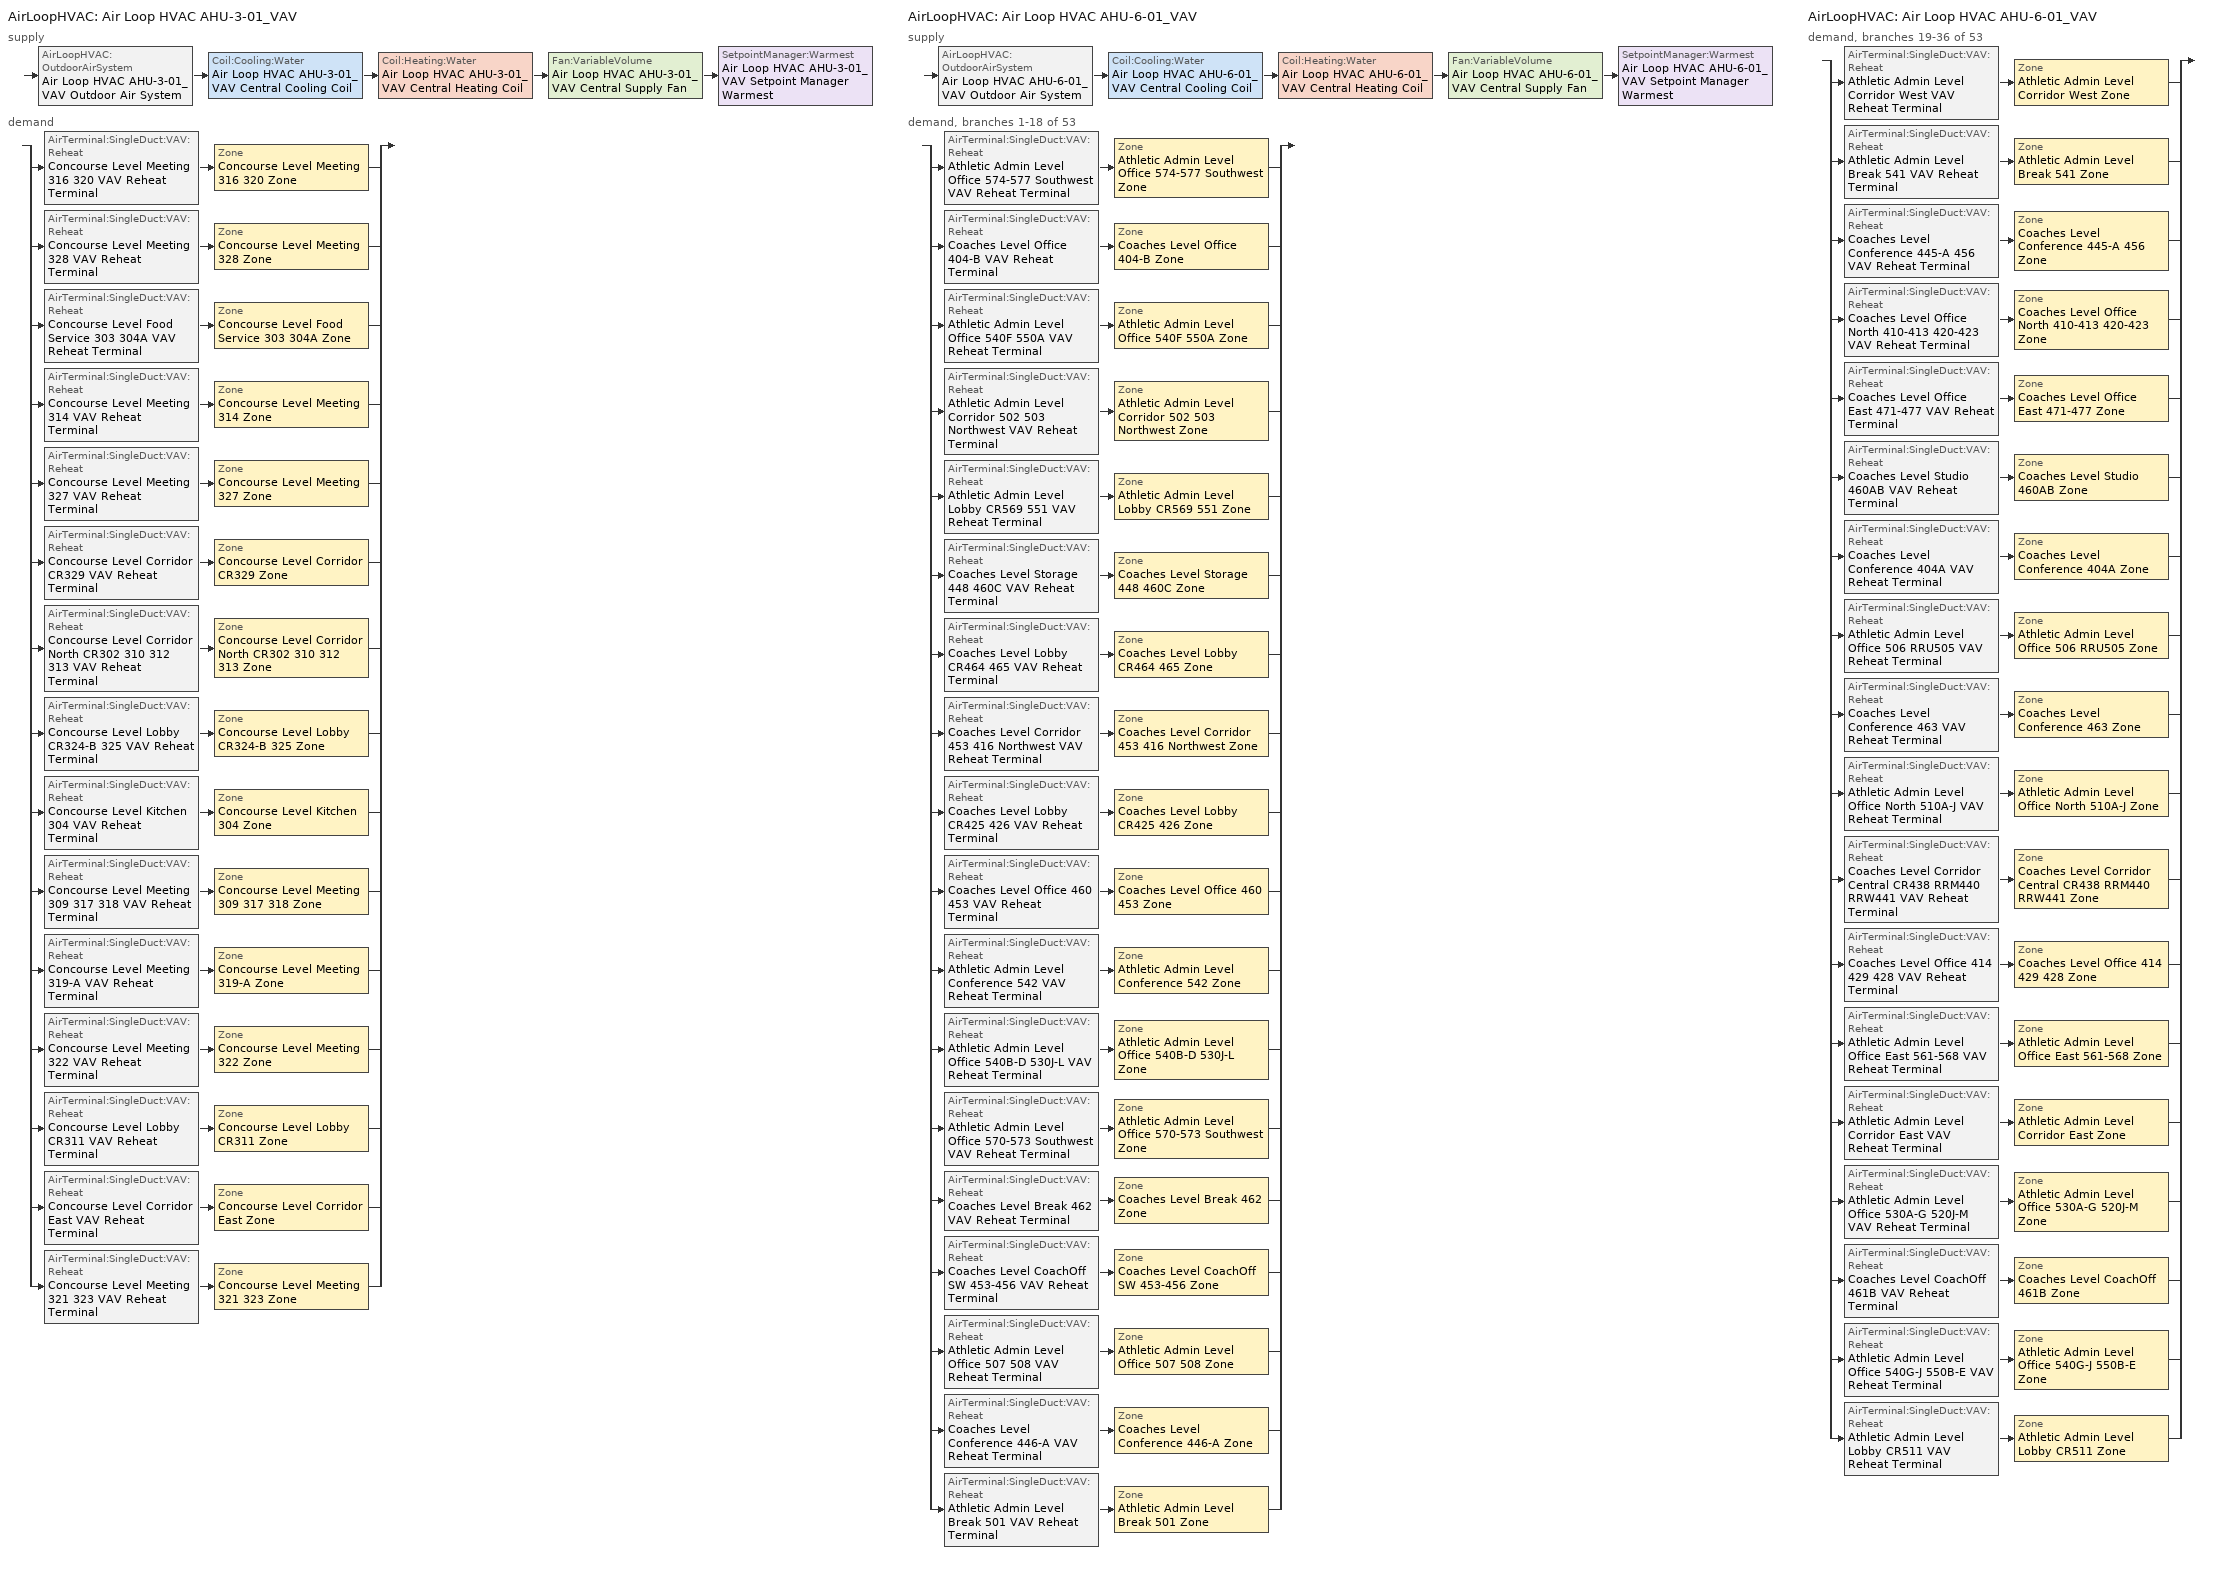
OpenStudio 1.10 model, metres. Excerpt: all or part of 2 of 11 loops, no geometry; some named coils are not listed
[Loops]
AirLoopHVAC 'Air Loop HVAC AHU-3-01_VAV'
 supply: AirLoopHVAC:OutdoorAirSystem 'Air Loop HVAC AHU-3-01_VAV Outdoor Air System' > Coil:Cooling:Water 'Air Loop HVAC AHU-3-01_VAV Central Cooling Coil' > Coil:Heating:Water 'Air Loop HVAC AHU-3-01_VAV Central Heating Coil' > Fan:VariableVolume 'Air Loop HVAC AHU-3-01_VAV Central Supply Fan' > SetpointManager:Warmest 'Air Loop HVAC AHU-3-01_VAV Setpoint Manager Warmest'
 demand: split
  | AirTerminal:SingleDuct:VAV:Reheat 'Concourse Level Meeting 316 320 VAV Reheat Terminal' > Zone 'Concourse Level Meeting 316 320 Zone'
  | AirTerminal:SingleDuct:VAV:Reheat 'Concourse Level Meeting 328 VAV Reheat Terminal' > Zone 'Concourse Level Meeting 328 Zone'
  | AirTerminal:SingleDuct:VAV:Reheat 'Concourse Level Food Service 303 304A VAV Reheat Terminal' > Zone 'Concourse Level Food Service 303 304A Zone'
  | AirTerminal:SingleDuct:VAV:Reheat 'Concourse Level Meeting 314 VAV Reheat Terminal' > Zone 'Concourse Level Meeting 314 Zone'
  | AirTerminal:SingleDuct:VAV:Reheat 'Concourse Level Meeting 327 VAV Reheat Terminal' > Zone 'Concourse Level Meeting 327 Zone'
  | AirTerminal:SingleDuct:VAV:Reheat 'Concourse Level Corridor CR329 VAV Reheat Terminal' > Zone 'Concourse Level Corridor CR329 Zone'
  | AirTerminal:SingleDuct:VAV:Reheat 'Concourse Level Corridor North CR302 310 312 313 VAV Reheat Terminal' > Zone 'Concourse Level Corridor North CR302 310 312 313 Zone'
  | AirTerminal:SingleDuct:VAV:Reheat 'Concourse Level Lobby CR324-B 325 VAV Reheat Terminal' > Zone 'Concourse Level Lobby CR324-B 325 Zone'
  | AirTerminal:SingleDuct:VAV:Reheat 'Concourse Level Kitchen 304 VAV Reheat Terminal' > Zone 'Concourse Level Kitchen 304 Zone'
  | AirTerminal:SingleDuct:VAV:Reheat 'Concourse Level Meeting 309 317 318 VAV Reheat Terminal' > Zone 'Concourse Level Meeting 309 317 318 Zone'
  | AirTerminal:SingleDuct:VAV:Reheat 'Concourse Level Meeting 319-A VAV Reheat Terminal' > Zone 'Concourse Level Meeting 319-A Zone'
  | AirTerminal:SingleDuct:VAV:Reheat 'Concourse Level Meeting 322 VAV Reheat Terminal' > Zone 'Concourse Level Meeting 322 Zone'
  | AirTerminal:SingleDuct:VAV:Reheat 'Concourse Level Lobby CR311 VAV Reheat Terminal' > Zone 'Concourse Level Lobby CR311 Zone'
  | AirTerminal:SingleDuct:VAV:Reheat 'Concourse Level Corridor East VAV Reheat Terminal' > Zone 'Concourse Level Corridor East Zone'
  | AirTerminal:SingleDuct:VAV:Reheat 'Concourse Level Meeting 321 323 VAV Reheat Terminal' > Zone 'Concourse Level Meeting 321 323 Zone'
AirLoopHVAC 'Air Loop HVAC AHU-6-01_VAV'
 supply: AirLoopHVAC:OutdoorAirSystem 'Air Loop HVAC AHU-6-01_VAV Outdoor Air System' > Coil:Cooling:Water 'Air Loop HVAC AHU-6-01_VAV Central Cooling Coil' > Coil:Heating:Water 'Air Loop HVAC AHU-6-01_VAV Central Heating Coil' > Fan:VariableVolume 'Air Loop HVAC AHU-6-01_VAV Central Supply Fan' > SetpointManager:Warmest 'Air Loop HVAC AHU-6-01_VAV Setpoint Manager Warmest'
 demand, branches 1-18 of 53: split
  | AirTerminal:SingleDuct:VAV:Reheat 'Athletic Admin Level Office 574-577 Southwest VAV Reheat Terminal' > Zone 'Athletic Admin Level Office 574-577 Southwest Zone'
  | AirTerminal:SingleDuct:VAV:Reheat 'Coaches Level Office 404-B VAV Reheat Terminal' > Zone 'Coaches Level Office 404-B Zone'
  | AirTerminal:SingleDuct:VAV:Reheat 'Athletic Admin Level Office 540F 550A VAV Reheat Terminal' > Zone 'Athletic Admin Level Office 540F 550A Zone'
  | AirTerminal:SingleDuct:VAV:Reheat 'Athletic Admin Level Corridor 502 503 Northwest VAV Reheat Terminal' > Zone 'Athletic Admin Level Corridor 502 503 Northwest Zone'
  | AirTerminal:SingleDuct:VAV:Reheat 'Athletic Admin Level Lobby CR569 551 VAV Reheat Terminal' > Zone 'Athletic Admin Level Lobby CR569 551 Zone'
  | AirTerminal:SingleDuct:VAV:Reheat 'Coaches Level Storage 448 460C VAV Reheat Terminal' > Zone 'Coaches Level Storage 448 460C Zone'
  | AirTerminal:SingleDuct:VAV:Reheat 'Coaches Level Lobby CR464 465 VAV Reheat Terminal' > Zone 'Coaches Level Lobby CR464 465 Zone'
  | AirTerminal:SingleDuct:VAV:Reheat 'Coaches Level Corridor 453 416 Northwest VAV Reheat Terminal' > Zone 'Coaches Level Corridor 453 416 Northwest Zone'
  | AirTerminal:SingleDuct:VAV:Reheat 'Coaches Level Lobby CR425 426 VAV Reheat Terminal' > Zone 'Coaches Level Lobby CR425 426 Zone'
  | AirTerminal:SingleDuct:VAV:Reheat 'Coaches Level Office 460 453 VAV Reheat Terminal' > Zone 'Coaches Level Office 460 453 Zone'
  | AirTerminal:SingleDuct:VAV:Reheat 'Athletic Admin Level Conference 542 VAV Reheat Terminal' > Zone 'Athletic Admin Level Conference 542 Zone'
  | AirTerminal:SingleDuct:VAV:Reheat 'Athletic Admin Level Office 540B-D 530J-L VAV Reheat Terminal' > Zone 'Athletic Admin Level Office 540B-D 530J-L Zone'
  | AirTerminal:SingleDuct:VAV:Reheat 'Athletic Admin Level Office 570-573 Southwest VAV Reheat Terminal' > Zone 'Athletic Admin Level Office 570-573 Southwest Zone'
  | AirTerminal:SingleDuct:VAV:Reheat 'Coaches Level Break 462 VAV Reheat Terminal' > Zone 'Coaches Level Break 462 Zone'
  | AirTerminal:SingleDuct:VAV:Reheat 'Coaches Level CoachOff SW 453-456 VAV Reheat Terminal' > Zone 'Coaches Level CoachOff SW 453-456 Zone'
  | AirTerminal:SingleDuct:VAV:Reheat 'Athletic Admin Level Office 507 508 VAV Reheat Terminal' > Zone 'Athletic Admin Level Office 507 508 Zone'
  | AirTerminal:SingleDuct:VAV:Reheat 'Coaches Level Conference 446-A VAV Reheat Terminal' > Zone 'Coaches Level Conference 446-A Zone'
  | AirTerminal:SingleDuct:VAV:Reheat 'Athletic Admin Level Break 501 VAV Reheat Terminal' > Zone 'Athletic Admin Level Break 501 Zone'
AirLoopHVAC 'Air Loop HVAC AHU-6-01_VAV'
 demand, branches 19-36 of 53: split
  | AirTerminal:SingleDuct:VAV:Reheat 'Athletic Admin Level Corridor West VAV Reheat Terminal' > Zone 'Athletic Admin Level Corridor West Zone'
  | AirTerminal:SingleDuct:VAV:Reheat 'Athletic Admin Level Break 541 VAV Reheat Terminal' > Zone 'Athletic Admin Level Break 541 Zone'
  | AirTerminal:SingleDuct:VAV:Reheat 'Coaches Level Conference 445-A 456 VAV Reheat Terminal' > Zone 'Coaches Level Conference 445-A 456 Zone'
  | AirTerminal:SingleDuct:VAV:Reheat 'Coaches Level Office North 410-413 420-423 VAV Reheat Terminal' > Zone 'Coaches Level Office North 410-413 420-423 Zone'
  | AirTerminal:SingleDuct:VAV:Reheat 'Coaches Level Office East 471-477 VAV Reheat Terminal' > Zone 'Coaches Level Office East 471-477 Zone'
  | AirTerminal:SingleDuct:VAV:Reheat 'Coaches Level Studio 460AB VAV Reheat Terminal' > Zone 'Coaches Level Studio 460AB Zone'
  | AirTerminal:SingleDuct:VAV:Reheat 'Coaches Level Conference 404A VAV Reheat Terminal' > Zone 'Coaches Level Conference 404A Zone'
  | AirTerminal:SingleDuct:VAV:Reheat 'Athletic Admin Level Office 506 RRU505 VAV Reheat Terminal' > Zone 'Athletic Admin Level Office 506 RRU505 Zone'
  | AirTerminal:SingleDuct:VAV:Reheat 'Coaches Level Conference 463 VAV Reheat Terminal' > Zone 'Coaches Level Conference 463 Zone'
  | AirTerminal:SingleDuct:VAV:Reheat 'Athletic Admin Level Office North 510A-J VAV Reheat Terminal' > Zone 'Athletic Admin Level Office North 510A-J Zone'
  | AirTerminal:SingleDuct:VAV:Reheat 'Coaches Level Corridor Central CR438 RRM440 RRW441 VAV Reheat Terminal' > Zone 'Coaches Level Corridor Central CR438 RRM440 RRW441 Zone'
  | AirTerminal:SingleDuct:VAV:Reheat 'Coaches Level Office 414 429 428 VAV Reheat Terminal' > Zone 'Coaches Level Office 414 429 428 Zone'
  | AirTerminal:SingleDuct:VAV:Reheat 'Athletic Admin Level Office East 561-568 VAV Reheat Terminal' > Zone 'Athletic Admin Level Office East 561-568 Zone'
  | AirTerminal:SingleDuct:VAV:Reheat 'Athletic Admin Level Corridor East VAV Reheat Terminal' > Zone 'Athletic Admin Level Corridor East Zone'
  | AirTerminal:SingleDuct:VAV:Reheat 'Athletic Admin Level Office 530A-G 520J-M VAV Reheat Terminal' > Zone 'Athletic Admin Level Office 530A-G 520J-M Zone'
  | AirTerminal:SingleDuct:VAV:Reheat 'Coaches Level CoachOff 461B VAV Reheat Terminal' > Zone 'Coaches Level CoachOff 461B Zone'
  | AirTerminal:SingleDuct:VAV:Reheat 'Athletic Admin Level Office 540G-J 550B-E VAV Reheat Terminal' > Zone 'Athletic Admin Level Office 540G-J 550B-E Zone'
  | AirTerminal:SingleDuct:VAV:Reheat 'Athletic Admin Level Lobby CR511 VAV Reheat Terminal' > Zone 'Athletic Admin Level Lobby CR511 Zone'
[Sizing:Zone] Zone Cooling Design Supply Air Temperature {C}=12.78; Zone Heating Design Supply Air Temperature {C}=32.22; Zone Cooling Design Supply Air Humidity Ratio {kg-H2O/kg-air}=0.0085; Zone Heating Design Supply Air Humidity Ratio {kg-H2O/kg-air}=0.008; Cooling Design Air Flow Method=DesignDay; Heating Design Air Flow Method=DesignDay
Concourse Level Meeting 319-A Zone; Concourse Level Corridor CR329 Zone; Concourse Level Corridor East Zone; Concourse Level Corridor North CR302 310 312 313 Zone; Coaches Level Office 404-B Zone; Coaches Level Corridor 453 416 Northwest Zone; Coaches Level Corridor Central CR438 RRM440 RRW441 Zone; Coaches Level Office 414 429 428 Zone; Coaches Level Lobby CR425 426 Zone; Coaches Level Office 460 453 Zone; Coaches Level Studio 460AB Zone; Coaches Level Conference 446-A Zone; Coaches Level Conference 445-A 456 Zone; Concourse Level Lobby CR324-B 325 Zone; Coaches Level Lobby CR464 465 Zone; Athletic Admin Level Lobby CR569 551 Zone; Athletic Admin Level Office 540F 550A Zone; Athletic Admin Level Corridor East Zone; Athletic Admin Level Corridor 502 503 Northwest Zone; Athletic Admin Level Office 506 RRU505 Zone; Athletic Admin Level Office 507 508 Zone; Concourse Level Meeting 328 Zone; Concourse Level Meeting 321 323 Zone; Athletic Admin Level Lobby CR511 Zone; Athletic Admin Level Office North 510A-J Zone; Coaches Level CoachOff SW 453-456 Zone; Athletic Admin Level Office East 561-568 Zone; Athletic Admin Level Office 540G-J 550B-E Zone; Coaches Level Office North 410-413 420-423 Zone; Coaches Level Conference 463 Zone; Athletic Admin Level Break 501 Zone; Concourse Level Lobby CR311 Zone; Coaches Level Storage 448 460C Zone; Concourse Level Meeting 309 317 318 Zone; Concourse Level Meeting 314 Zone; Concourse Level Food Service 303 304A Zone; Coaches Level CoachOff 461B Zone; Athletic Admin Level Corridor West Zone; Concourse Level Kitchen 304 Zone; Coaches Level Office East 471-477 Zone; Athletic Admin Level Break 541 Zone; Athletic Admin Level Conference 542 Zone; Concourse Level Meeting 316 320 Zone; Athletic Admin Level Office 570-573 Southwest Zone; Concourse Level Meeting 327 Zone; Concourse Level Meeting 322 Zone; Athletic Admin Level Office 574-577 Southwest Zone; Coaches Level Break 462 Zone; Coaches Level Conference 404A Zone; Athletic Admin Level Office 540B-D 530J-L Zone; Athletic Admin Level Office 530A-G 520J-M Zone
[Zone equipment]
Concourse Level Meeting 319-A Zone: Concourse Level Meeting 319-A VAV Reheat Terminal
Concourse Level Corridor CR329 Zone: Concourse Level Corridor CR329 VAV Reheat Terminal
Concourse Level Corridor East Zone: Concourse Level Corridor East VAV Reheat Terminal
Concourse Level Corridor North CR302 310 312 313 Zone: Concourse Level Corridor North CR302 310 312 313 VAV Reheat Terminal
Coaches Level Office 404-B Zone: Coaches Level Office 404-B VAV Reheat Terminal
Coaches Level Corridor 453 416 Northwest Zone: Coaches Level Corridor 453 416 Northwest VAV Reheat Terminal
Coaches Level Corridor Central CR438 RRM440 RRW441 Zone: Coaches Level Corridor Central CR438 RRM440 RRW441 VAV Reheat Terminal
Coaches Level Office 414 429 428 Zone: Coaches Level Office 414 429 428 VAV Reheat Terminal
Coaches Level Lobby CR425 426 Zone: Coaches Level Lobby CR425 426 VAV Reheat Terminal
Coaches Level Office 460 453 Zone: Coaches Level Office 460 453 VAV Reheat Terminal
Coaches Level Studio 460AB Zone: Coaches Level Studio 460AB VAV Reheat Terminal
Coaches Level Conference 446-A Zone: Coaches Level Conference 446-A VAV Reheat Terminal
Coaches Level Conference 445-A 456 Zone: Coaches Level Conference 445-A 456 VAV Reheat Terminal
Concourse Level Lobby CR324-B 325 Zone: Concourse Level Lobby CR324-B 325 VAV Reheat Terminal
Coaches Level Lobby CR464 465 Zone: Coaches Level Lobby CR464 465 VAV Reheat Terminal
Athletic Admin Level Lobby CR569 551 Zone: Athletic Admin Level Lobby CR569 551 VAV Reheat Terminal
Athletic Admin Level Office 540F 550A Zone: Athletic Admin Level Office 540F 550A VAV Reheat Terminal
Athletic Admin Level Corridor East Zone: Athletic Admin Level Corridor East VAV Reheat Terminal
Athletic Admin Level Corridor 502 503 Northwest Zone: Athletic Admin Level Corridor 502 503 Northwest VAV Reheat Terminal
Athletic Admin Level Office 506 RRU505 Zone: Athletic Admin Level Office 506 RRU505 VAV Reheat Terminal
Athletic Admin Level Office 507 508 Zone: Athletic Admin Level Office 507 508 VAV Reheat Terminal
Concourse Level Meeting 328 Zone: Concourse Level Meeting 328 VAV Reheat Terminal
Concourse Level Meeting 321 323 Zone: Concourse Level Meeting 321 323 VAV Reheat Terminal
Athletic Admin Level Lobby CR511 Zone: Athletic Admin Level Lobby CR511 VAV Reheat Terminal
Athletic Admin Level Office North 510A-J Zone: Athletic Admin Level Office North 510A-J VAV Reheat Terminal
Coaches Level CoachOff SW 453-456 Zone: Coaches Level CoachOff SW 453-456 VAV Reheat Terminal
Athletic Admin Level Office East 561-568 Zone: Athletic Admin Level Office East 561-568 VAV Reheat Terminal
Athletic Admin Level Office 540G-J 550B-E Zone: Athletic Admin Level Office 540G-J 550B-E VAV Reheat Terminal
Coaches Level Office North 410-413 420-423 Zone: Coaches Level Office North 410-413 420-423 VAV Reheat Terminal
Coaches Level Conference 463 Zone: Coaches Level Conference 463 VAV Reheat Terminal
Athletic Admin Level Break 501 Zone: Athletic Admin Level Break 501 VAV Reheat Terminal
Concourse Level Lobby CR311 Zone: Concourse Level Lobby CR311 VAV Reheat Terminal
Coaches Level Storage 448 460C Zone: Coaches Level Storage 448 460C VAV Reheat Terminal
Concourse Level Meeting 309 317 318 Zone: Concourse Level Meeting 309 317 318 VAV Reheat Terminal
Concourse Level Meeting 314 Zone: Concourse Level Meeting 314 VAV Reheat Terminal
Concourse Level Food Service 303 304A Zone: Concourse Level Food Service 303 304A VAV Reheat Terminal
Coaches Level CoachOff 461B Zone: Coaches Level CoachOff 461B VAV Reheat Terminal
Athletic Admin Level Corridor West Zone: Athletic Admin Level Corridor West VAV Reheat Terminal
Concourse Level Kitchen 304 Zone: Concourse Level Kitchen 304 VAV Reheat Terminal
Coaches Level Office East 471-477 Zone: Coaches Level Office East 471-477 VAV Reheat Terminal
Athletic Admin Level Break 541 Zone: Athletic Admin Level Break 541 VAV Reheat Terminal
Athletic Admin Level Conference 542 Zone: Athletic Admin Level Conference 542 VAV Reheat Terminal
Concourse Level Meeting 316 320 Zone: Concourse Level Meeting 316 320 VAV Reheat Terminal
Athletic Admin Level Office 570-573 Southwest Zone: Athletic Admin Level Office 570-573 Southwest VAV Reheat Terminal
Concourse Level Meeting 327 Zone: Concourse Level Meeting 327 VAV Reheat Terminal
Concourse Level Meeting 322 Zone: Concourse Level Meeting 322 VAV Reheat Terminal
Athletic Admin Level Office 574-577 Southwest Zone: Athletic Admin Level Office 574-577 Southwest VAV Reheat Terminal
Coaches Level Break 462 Zone: Coaches Level Break 462 VAV Reheat Terminal
Coaches Level Conference 404A Zone: Coaches Level Conference 404A VAV Reheat Terminal
Athletic Admin Level Office 540B-D 530J-L Zone: Athletic Admin Level Office 540B-D 530J-L VAV Reheat Terminal
Athletic Admin Level Office 530A-G 520J-M Zone: Athletic Admin Level Office 530A-G 520J-M VAV Reheat Terminal
[AirLoopHVAC]
Name | Availability Schedule | Availability Manager | Design Supply Air Flow Rate {m3/s}
Air Loop HVAC AHU-3-01_VAV | NE_Ops UnoccOffFlr3 HVAC Schedule | Availability Manager Night Cycle 5 | 11.7987
Air Loop HVAC AHU-6-01_VAV | NE_Ops RedOff HVAC Schedule | Availability Manager Night Cycle 6 | 23.5974
[AvailabilityManager:NightCycle] Control Type=CycleOnAny
Availability Manager Night Cycle 5; Availability Manager Night Cycle 6
[Sizing:System] Type of Load to Size On=Sensible; Design Outdoor Air Flow Rate {m3/s}=Autosize; Minimum System Air Flow Ratio=0.3; Preheat Design Temperature {C}=7; Preheat Design Humidity Ratio {kg-H2O/kg-Air}=0.008; Precool Design Temperature {C}=12.8; Precool Design Humidity Ratio {kg-H2O/kg-Air}=0.008; Central Cooling Design Supply Air Temperature {C}=12.7778; Central Heating Design Supply Air Temperature {C}=12.7778; Sizing Option=NonCoincident; 100% Outdoor Air in Cooling=No; 100% Outdoor Air in Heating=No; Central Cooling Design Supply Air Humidity Ratio {kg-H2O/kg-Air}=0.0085; Central Heating Design Supply Air Humidity Ratio {kg-H2O/kg-Air}=0.008; Cooling Design Air Flow Method=DesignDay; Cooling Design Air Flow Rate {m3/s}=0; Heating Design Air Flow Method=DesignDay; Heating Design Air Flow Rate {m3/s}=0; System Outdoor Air Method=ZoneSum; Zone Maximum Outdoor Air Fraction=1; Cooling Supply Air Flow Rate Per Floor Area {m3/s-m2}=0.00996765; Cooling Fraction of Autosized Cooling Supply Air Flow Rate=1; Cooling Supply Air Flow Rate Per Unit Cooling Capacity {m3/s-W}=3.94755e-05; Heating Supply Air Flow Rate Per Floor Area {m3/s-m2}=0.00996765; Heating Fraction of Autosized Heating Supply Air Flow Rate=1; Heating Fraction of Autosized Cooling Supply Air Flow Rate=1; Heating Supply Air Flow Rate Per Unit Heating Capacity {m3/s-W}=3.15882e-05; Cooling Design Capacity Method=CoolingDesignCapacity; Cooling Design Capacity {W}=Autosize; Cooling Design Capacity Per Floor Area {W/m2}=234.7; Fraction of Autosized Cooling Design Capacity=1; Heating Design Capacity Method=HeatingDesignCapacity; Heating Design Capacity {W}=Autosize; Heating Design Capacity Per Floor Area {W/m2}=157; Fraction of Autosized Heating Design Capacity=1; Central Cooling Capacity Control Method=OnOff
Air Loop HVAC AHU-3-01_VAV; Air Loop HVAC AHU-6-01_VAV
[Fan:VariableVolume] Availability Schedule=Always On Discrete; Fan Efficiency=0.62; Fan Power Minimum Flow Rate Input Method=FixedFlowRate; Fan Power Minimum Flow Fraction=0; Fan Power Minimum Air Flow Rate {m3/s}=0; Motor Efficiency=0.9; Motor In Airstream Fraction=1; Fan Power Coefficient 1=0.0013; Fan Power Coefficient 2=0.147; Fan Power Coefficient 3=0.9506; Fan Power Coefficient 4=-0.0998; Fan Power Coefficient 5=0
Name | Pressure Rise {Pa} | Maximum Flow Rate {m3/s}
Air Loop HVAC AHU-3-01_VAV Central Supply Fan | 1681 | 11.7987
Air Loop HVAC AHU-6-01_VAV Central Supply Fan | 1931 | 23.5974
[Controller:OutdoorAir] Minimum Outdoor Air Flow Rate {m3/s}=autosize; Economizer Control Type=DifferentialDryBulb; Economizer Control Action Type=ModulateFlow; Economizer Maximum Limit Dry-Bulb Temperature {C}=28; Economizer Maximum Limit Enthalpy {J/kg}=64000; Economizer Minimum Limit Dry-Bulb Temperature {C}=-100; Lockout Type=NoLockout; Minimum Limit Type=FixedMinimum; High Humidity Control=No; Heat Recovery Bypass Control Type=BypassWhenWithinEconomizerLimits
Name | Maximum Outdoor Air Flow Rate {m3/s} | Minimum Outdoor Air Schedule | Controller Mechanical Ventilation
Air Loop HVAC AHU-3-01_VAV Outdoor Air Controller | 11.7987 | NE_Ops UnoccOffFlr3 HVAC Schedule | Controller Mechanical Ventilation 5
Air Loop HVAC AHU-6-01_VAV Outdoor Air Controller | 23.5974 | NE_Ops RedOff HVAC Schedule | Controller Mechanical Ventilation 6
[Controller:MechanicalVentilation] System Outdoor Air Method=ZoneSum
Name | Availability Schedule
Controller Mechanical Ventilation 5 | NE_Ops UnoccOffFlr3 HVAC Schedule
Controller Mechanical Ventilation 6 | NE_Ops RedOff HVAC Schedule
[AirLoopHVAC:OutdoorAirSystem]
Name | Controller
Air Loop HVAC AHU-3-01_VAV Outdoor Air System | Air Loop HVAC AHU-3-01_VAV Outdoor Air Controller
Air Loop HVAC AHU-6-01_VAV Outdoor Air System | Air Loop HVAC AHU-6-01_VAV Outdoor Air Controller
[SetpointManager:Warmest] Control Variable=Temperature; Minimum Setpoint Temperature {C}=12.7778; Maximum Setpoint Temperature {C}=18.3333; Strategy=MaximumTemperature
Air Loop HVAC AHU-3-01_VAV Setpoint Manager Warmest; Air Loop HVAC AHU-6-01_VAV Setpoint Manager Warmest
[AirTerminal:SingleDuct:VAV:Reheat] Availability Schedule=Always On Discrete; Zone Minimum Air Flow Input Method=Constant; Constant Minimum Air Flow Fraction=0.2; Fixed Minimum Air Flow Rate {m3/s}=0; Maximum Hot Water or Steam Flow Rate {m3/s}=Autocalculate; Minimum Hot Water or Steam Flow Rate {m3/s}=0; Convergence Tolerance=0.001; Damper Heating Action=Reverse; Maximum Reheat Air Temperature {C}=35; Control For Outdoor Air=No
Name | Maximum Air Flow Rate {m3/s} | Reheat Coil
Concourse Level Meeting 316 320 VAV Reheat Terminal | 0.566337 | Concourse Level Meeting 316 320 VAV Reheat Terminal Heating Coil
Athletic Admin Level Office 574-577 Southwest VAV Reheat Terminal | 0.99109 | Athletic Admin Level Office 574-577 Southwest VAV Reheat Terminal Heating Coil
Coaches Level Office 404-B VAV Reheat Terminal | 0.471947 | Coaches Level Office 404-B VAV Reheat Terminal Heating Coil
Athletic Admin Level Office 540F 550A VAV Reheat Terminal | 0.188779 | Athletic Admin Level Office 540F 550A VAV Reheat Terminal Heating Coil
Athletic Admin Level Corridor 502 503 Northwest VAV Reheat Terminal | 0.141584 | Athletic Admin Level Corridor 502 503 Northwest VAV Reheat Terminal Heating Coil
Athletic Admin Level Lobby CR569 551 VAV Reheat Terminal | 0.330363 | Athletic Admin Level Lobby CR569 551 VAV Reheat Terminal Heating Coil
Coaches Level Storage 448 460C VAV Reheat Terminal | 0.0943895 | Coaches Level Storage 448 460C VAV Reheat Terminal Heating Coil
Coaches Level Lobby CR464 465 VAV Reheat Terminal | 0.330363 | Coaches Level Lobby CR464 465 VAV Reheat Terminal Heating Coil
Coaches Level Corridor 453 416 Northwest VAV Reheat Terminal | 0.283168 | Coaches Level Corridor 453 416 Northwest VAV Reheat Terminal Heating Coil
Coaches Level Lobby CR425 426 VAV Reheat Terminal | 0.707921 | Coaches Level Lobby CR425 426 VAV Reheat Terminal Heating Coil
Coaches Level Office 460 453 VAV Reheat Terminal | 0.519142 | Coaches Level Office 460 453 VAV Reheat Terminal Heating Coil
Athletic Admin Level Conference 542 VAV Reheat Terminal | 0.160462 | Athletic Admin Level Conference 542 VAV Reheat Terminal Heating Coil
Athletic Admin Level Office 540B-D 530J-L VAV Reheat Terminal | 0.283168 | Athletic Admin Level Office 540B-D 530J-L VAV Reheat Terminal Heating Coil
Athletic Admin Level Office 570-573 Southwest VAV Reheat Terminal | 1.07604 | Athletic Admin Level Office 570-573 Southwest VAV Reheat Terminal Heating Coil
Coaches Level Break 462 VAV Reheat Terminal | 0.153383 | Coaches Level Break 462 VAV Reheat Terminal Heating Coil
Coaches Level CoachOff SW 453-456 VAV Reheat Terminal | 1.0666 | Coaches Level CoachOff SW 453-456 VAV Reheat Terminal Heating Coil
Athletic Admin Level Office 507 508 VAV Reheat Terminal | 0.35868 | Athletic Admin Level Office 507 508 VAV Reheat Terminal Heating Coil
Coaches Level Conference 446-A VAV Reheat Terminal | 0.519142 | Coaches Level Conference 446-A VAV Reheat Terminal Heating Coil
Athletic Admin Level Break 501 VAV Reheat Terminal | 0.17934 | Athletic Admin Level Break 501 VAV Reheat Terminal Heating Coil
Concourse Level Meeting 328 VAV Reheat Terminal | 2.12376 | Concourse Level Meeting 328 VAV Reheat Terminal Heating Coil
Athletic Admin Level Corridor West VAV Reheat Terminal | 0.339802 | Athletic Admin Level Corridor West VAV Reheat Terminal Heating Coil
Concourse Level Food Service 303 304A VAV Reheat Terminal | 0.188779 | Concourse Level Food Service 303 304A VAV Reheat Terminal Heating Coil
Athletic Admin Level Break 541 VAV Reheat Terminal | 0.200578 | Athletic Admin Level Break 541 VAV Reheat Terminal Heating Coil
Concourse Level Meeting 314 VAV Reheat Terminal | 0.188779 | Concourse Level Meeting 314 VAV Reheat Terminal Heating Coil
Coaches Level Conference 445-A 456 VAV Reheat Terminal | 0.415314 | Coaches Level Conference 445-A 456 VAV Reheat Terminal Heating Coil
Coaches Level Office North 410-413 420-423 VAV Reheat Terminal | 0.72208 | Coaches Level Office North 410-413 420-423 VAV Reheat Terminal Heating Coil
Coaches Level Office East 471-477 VAV Reheat Terminal | 1.42056 | Coaches Level Office East 471-477 VAV Reheat Terminal Heating Coil
Coaches Level Studio 460AB VAV Reheat Terminal | 0.424753 | Coaches Level Studio 460AB VAV Reheat Terminal Heating Coil
Concourse Level Meeting 327 VAV Reheat Terminal | 0.306766 | Concourse Level Meeting 327 VAV Reheat Terminal Heating Coil
Coaches Level Conference 404A VAV Reheat Terminal | 0.141584 | Coaches Level Conference 404A VAV Reheat Terminal Heating Coil
Athletic Admin Level Office 506 RRU505 VAV Reheat Terminal | 0.566337 | Athletic Admin Level Office 506 RRU505 VAV Reheat Terminal Heating Coil
Coaches Level Conference 463 VAV Reheat Terminal | 0.188779 | Coaches Level Conference 463 VAV Reheat Terminal Heating Coil
Athletic Admin Level Office North 510A-J VAV Reheat Terminal | 0.764555 | Athletic Admin Level Office North 510A-J VAV Reheat Terminal Heating Coil
Coaches Level Corridor Central CR438 RRM440 RRW441 VAV Reheat Terminal | 0.726799 | Coaches Level Corridor Central CR438 RRM440 RRW441 VAV Reheat Terminal Heating Coil
Coaches Level Office 414 429 428 VAV Reheat Terminal | 0.117987 | Coaches Level Office 414 429 428 VAV Reheat Terminal Heating Coil
Concourse Level Corridor CR329 VAV Reheat Terminal | 0.707921 | Concourse Level Corridor CR329 VAV Reheat Terminal Heating Coil
Athletic Admin Level Office East 561-568 VAV Reheat Terminal | 1.44888 | Athletic Admin Level Office East 561-568 VAV Reheat Terminal Heating Coil
Athletic Admin Level Corridor East VAV Reheat Terminal | 0.377558 | Athletic Admin Level Corridor East VAV Reheat Terminal Heating Coil
Athletic Admin Level Office 530A-G 520J-M VAV Reheat Terminal | 0.519142 | Athletic Admin Level Office 530A-G 520J-M VAV Reheat Terminal Heating Coil
Coaches Level CoachOff 461B VAV Reheat Terminal | 0.0471947 | Coaches Level CoachOff 461B VAV Reheat Terminal Heating Coil
Athletic Admin Level Office 540G-J 550B-E VAV Reheat Terminal | 0.547459 | Athletic Admin Level Office 540G-J 550B-E VAV Reheat Terminal Heating Coil
Athletic Admin Level Lobby CR511 VAV Reheat Terminal | 0.755116 | Athletic Admin Level Lobby CR511 VAV Reheat Terminal Heating Coil
Concourse Level Corridor North CR302 310 312 313 VAV Reheat Terminal | 0.660726 | Concourse Level Corridor North CR302 310 312 313 VAV Reheat Terminal Heating Coil
Concourse Level Lobby CR324-B 325 VAV Reheat Terminal | 0.377558 | Concourse Level Lobby CR324-B 325 VAV Reheat Terminal Heating Coil
Concourse Level Kitchen 304 VAV Reheat Terminal | 1.88779 | Concourse Level Kitchen 304 VAV Reheat Terminal Heating Coil
Concourse Level Meeting 309 317 318 VAV Reheat Terminal | 0.802311 | Concourse Level Meeting 309 317 318 VAV Reheat Terminal Heating Coil
Concourse Level Meeting 319-A VAV Reheat Terminal | 1.19403 | Concourse Level Meeting 319-A VAV Reheat Terminal Heating Coil
Concourse Level Meeting 322 VAV Reheat Terminal | 0.566337 | Concourse Level Meeting 322 VAV Reheat Terminal Heating Coil
Concourse Level Lobby CR311 VAV Reheat Terminal | 0.707921 | Concourse Level Lobby CR311 VAV Reheat Terminal Heating Coil
Concourse Level Corridor East VAV Reheat Terminal | 0.707921 | Concourse Level Corridor East VAV Reheat Terminal Heating Coil
Concourse Level Meeting 321 323 VAV Reheat Terminal | 0.566337 | Concourse Level Meeting 321 323 VAV Reheat Terminal Heating Coil
[Schedule:Ruleset]
Name | Default Day Schedule | Summer Design Day Schedule | Winter Design Day Schedule
NE_Ops UnoccOffFlr3 HVAC Schedule | NE_Ops UnoccOffFlr3 HVAC Schedule OnDays | NE_Ops UnoccOffFlr3 HVAC Schedule Summer Design Day | NE_Ops UnoccOffFlr3 HVAC Schedule Winter Design Day
NE_Ops RedOff HVAC Schedule | NE_Ops RedOff HVAC Schedule Weekdays | NE_Ops RedOff HVAC Schedule Summer Design Day | NE_Ops RedOff HVAC Schedule Winter Design Day
[Schedule:Day]
NE_Ops UnoccOffFlr3 HVAC Schedule OnDays; NE_Ops UnoccOffFlr3 HVAC Schedule Winter Design Day; NE_Ops UnoccOffFlr3 HVAC Schedule Summer Design Day; NE_Ops RedOff HVAC Schedule Weekdays; NE_Ops RedOff HVAC Schedule Winter Design Day; NE_Ops RedOff HVAC Schedule Summer Design Day: 6, 0, 0, 20, 0, 1, 24, 0, 0
NE_Ops UnoccOffFlr3 HVAC Schedule Sunday; NE_Ops RedOff HVAC Schedule Weekend: 24, 0, 0
[Schedule:Rule] Rule Order=0; Apply Sunday=Yes; Date Specification Type=DateRange; Start Month=1; Start Day=1; End Month=12; End Day=31
Name | Schedule Ruleset | Day Schedule | Apply Saturday
NE_Ops UnoccOffFlr3 HVAC Schedule Sunday Rule | NE_Ops UnoccOffFlr3 HVAC Schedule | NE_Ops UnoccOffFlr3 HVAC Schedule Sunday
NE_Ops RedOff HVAC Schedule Weekend Rule | NE_Ops RedOff HVAC Schedule | NE_Ops RedOff HVAC Schedule Weekend | Yes
[Schedule:Constant]
Always On Discrete: Value=1
